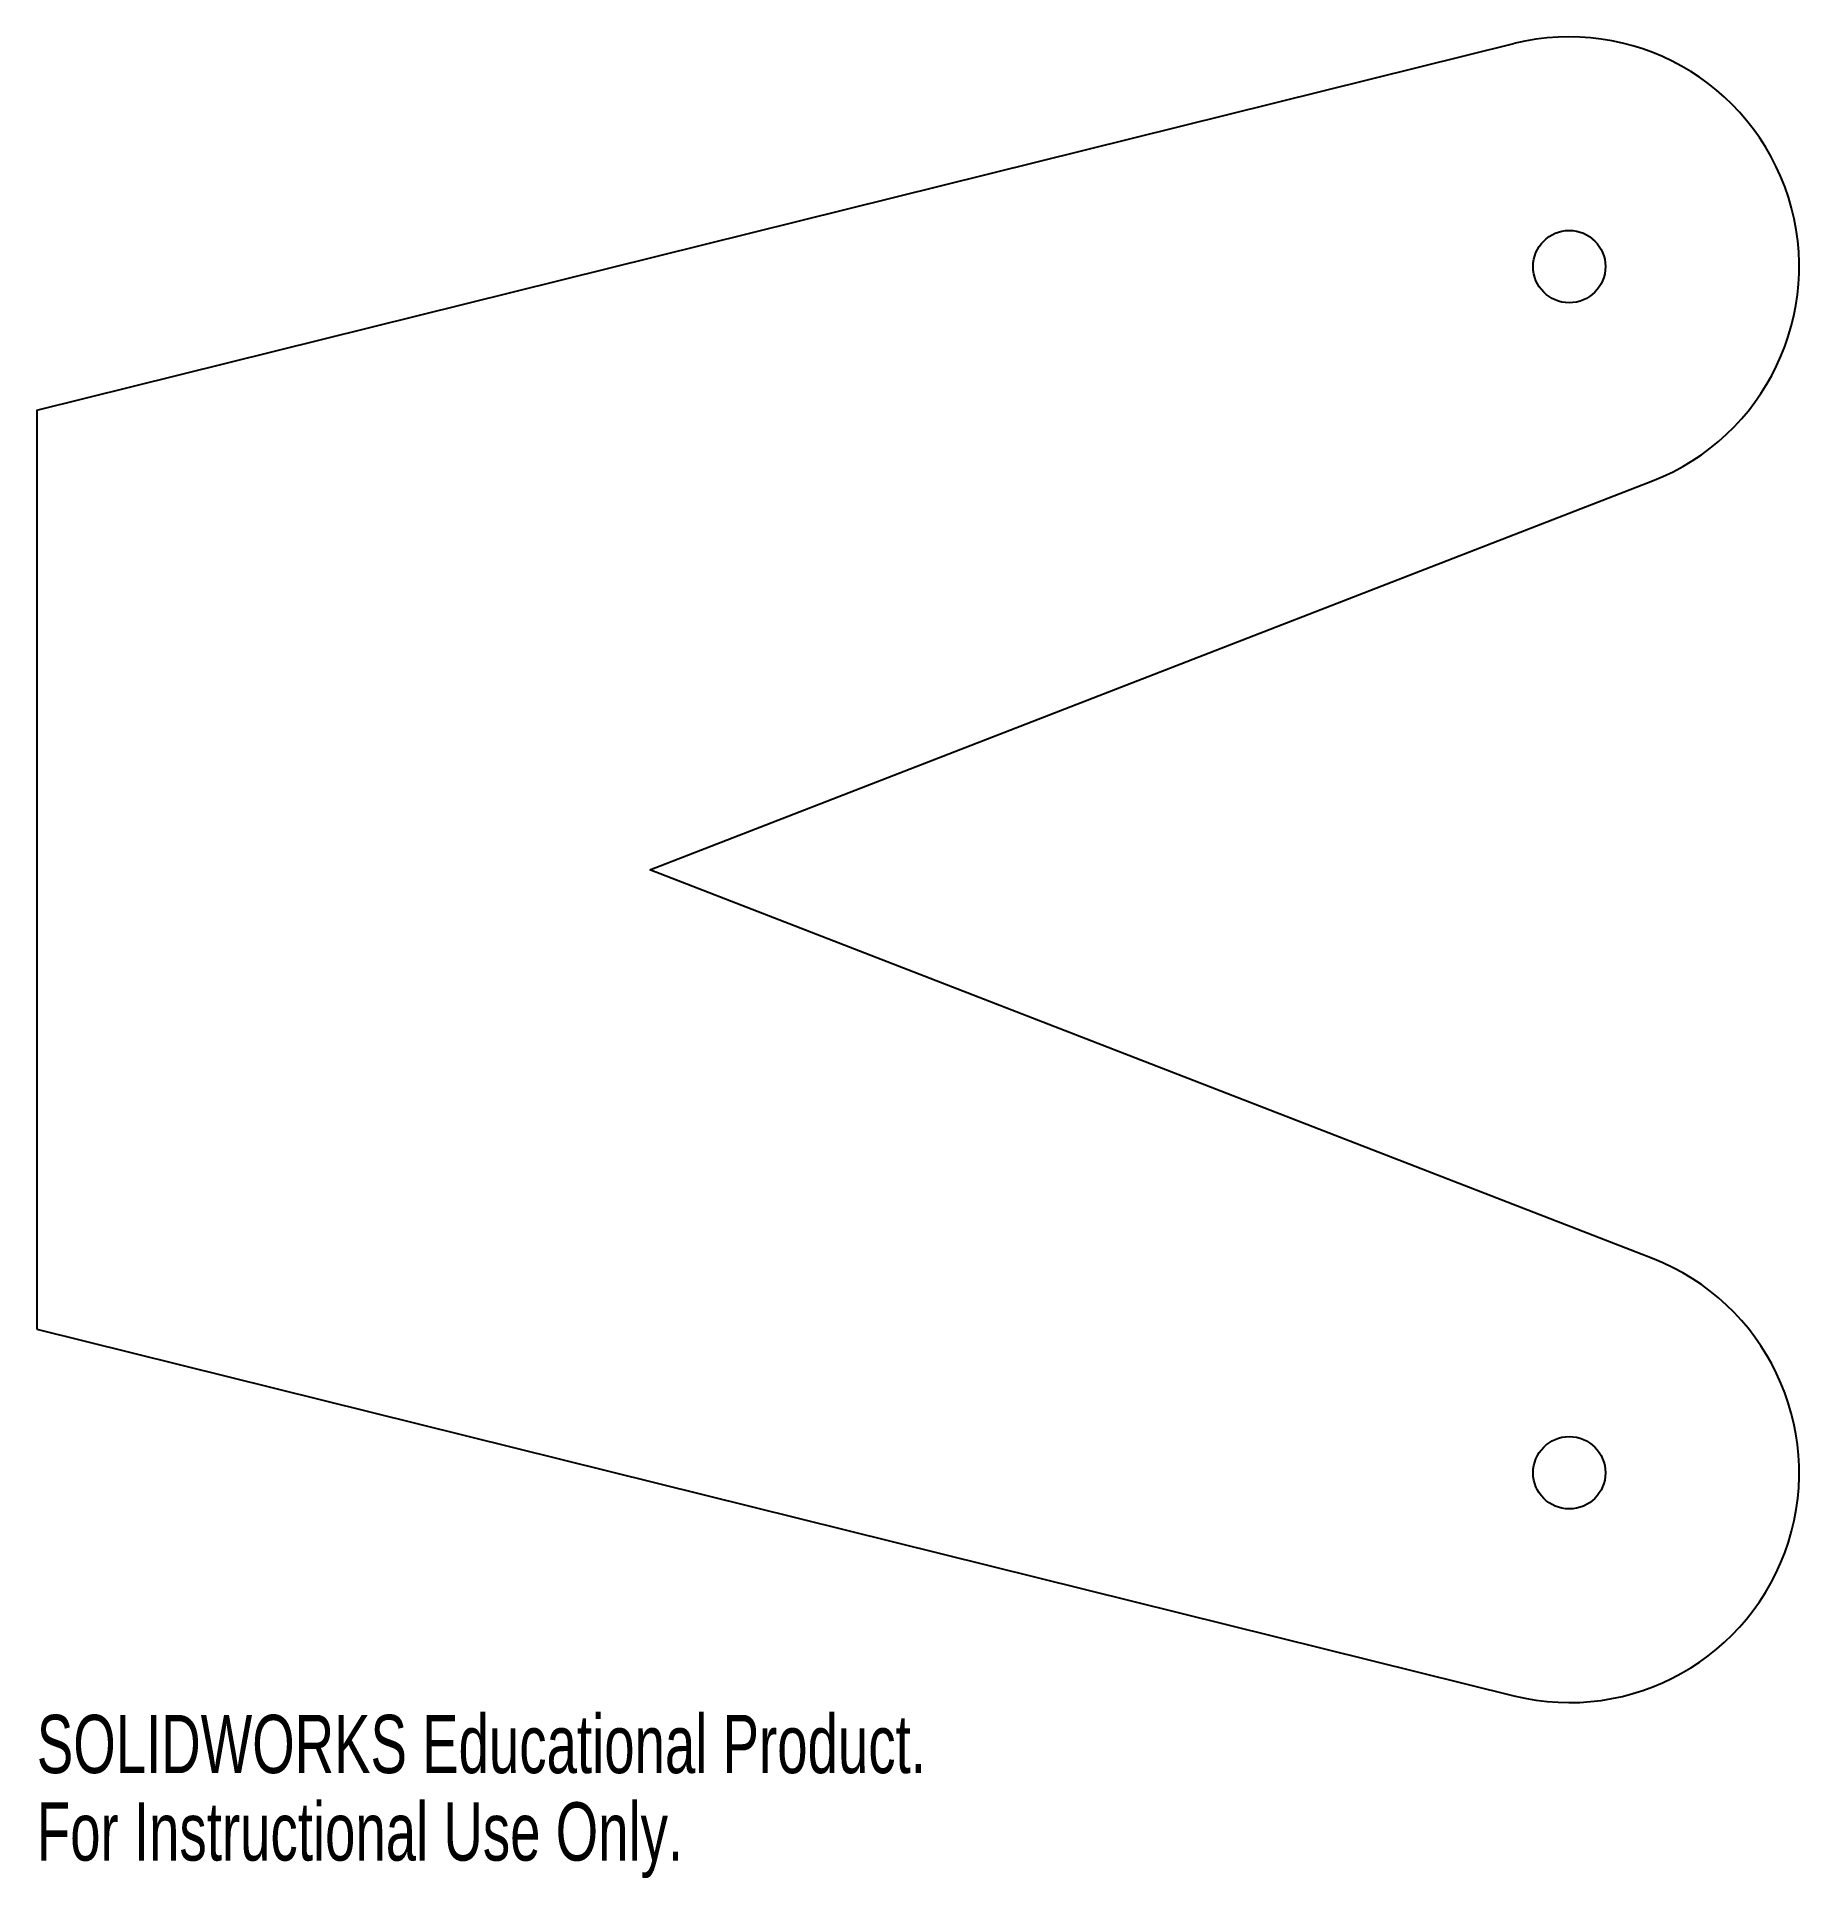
# Model space of a CAD drawing. Header units: millimetres. Extents: x -25 to 121, y -84 to 69.
import ezdxf

# ---------------------------------------------------------------- set-up
doc = ezdxf.new("R2010")
doc.units = ezdxf.units.MM
doc.styles.add('SLDTEXTSTYLE0', font='TXT', dxfattribs={"width": 0.7})

msp = doc.modelspace()

# ---------------------------------------------------------------- linework, layer by layer
at = {"color": 7, "linetype": 'Continuous', "lineweight": 25}
for p, q in [((-25.4, 38.1), (97.01, 68.49)), ((-25.4, 38.1), (-25.4, -38.1)), ((25.4, 0), (108.49, 32.24)), ((108.49, -32.24), (25.4, 0)), ((-25.4, -38.1), (97.01, -68.49))]:
    msp.add_line(p, q, dxfattribs=at)
for centre in [(101.6, 50), (101.6, -50)]:
    msp.add_circle(centre, 3, dxfattribs=at)
for centre, start, end in [((101.6, 50), 291.2067, 103.942), ((101.6, -50), 256.058, 68.7933)]:
    msp.add_arc(centre, 19.05, start, end, dxfattribs=at)

# ---------------------------------------------------------------- texts
at = {"color": 7, "linetype": 'Continuous', "char_height": 4.8336, "attachment_point": 1, "style": 'SLDTEXTSTYLE0'}
for s, insert in [('SOLIDWORKS Educational Product.', (-25.4, -70.07)), ('For Instructional Use Only.', (-25.4, -77.32))]:
    msp.add_mtext(s, dxfattribs=dict(at, insert=insert))

doc.saveas('drawing.dxf')
